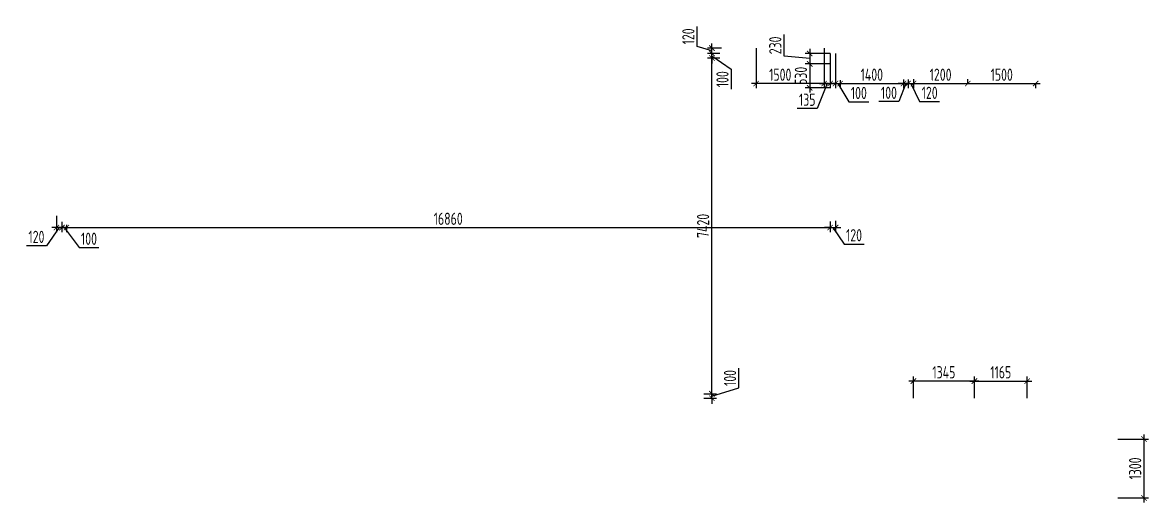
# Model space of a CAD drawing. Header units: millimetres. Extents: x -350007 to 535970, y -888 to 198380.
# Drawn here: x -323721 to -298863, y 113548 to 124155 of the extents above; entities that cross this region are included whole.
import ezdxf

# ---------------------------------------------------------------- set-up
doc = ezdxf.new("R2010")
doc.units = ezdxf.units.MM
doc.layers.add('АР_Размеры нов.', color=15, linetype='Continuous', lineweight=0)
doc.styles.add('ISOCPEUR', font='isocpeur.ttf', dxfattribs={"width": 0.7})
doc.dimstyles.new('R_100', dxfattribs={"dimtxt": 270, "dimasz": 120, "dimexe": 100, "dimexo": 0, "dimgap": 60, "dimtad": 1, "dimdec": 0, "dimrnd": 5, "dimzin": 0, "dimdsep": 46, "dimtxsty": 'ISOCPEUR', "dimblk": 'ARCHTICK', "dimcen": 0, "dimdle": 100, "dimclrd": 256, "dimclre": 256, "dimclrt": 256, "dimadec": 0, "dimazin": 0, "dimtfac": 2, "dimtdec": 0, "dimtofl": 0, "dimtmove": 1, "dimatfit": 3, "dimfxl": 1, "dimtvp": 3, "dimtolj": 1, "dimtzin": 0, "dimarcsym": 0})

# ---------------------------------------------------------------- blocks, each defined once
blk = doc.blocks.new('_ArchTick')
at = {"color": 0, "linetype": 'ByBlock', "const_width": 0.15}
blk.add_lwpolyline([(-0.5, -0.5), (0.5, 0.5)], dxfattribs=at)
blk = doc.blocks.new('*D2646')
at = {"layer": 'АР_Размеры нов.', "lineweight": -2, "ltscale": 100, "transparency": 16777216}
for p, q in [((-302807, 116231), (-301442, 116231)), ((-302707, 115851), (-302707, 116331)), ((-301542, 115851), (-301542, 116331))]:
    blk.add_line(p, q, dxfattribs=at)
at = {"layer": 'АР_Размеры нов.', "lineweight": -2, "ltscale": 100, "transparency": 16777216, "xscale": 120, "yscale": 120, "zscale": 120, "rotation": 180}
blk.add_blockref('_ArchTick', (-302707, 116231), dxfattribs=at)
at = {"layer": 'АР_Размеры нов.', "lineweight": -2, "ltscale": 100, "transparency": 16777216, "xscale": 120, "yscale": 120, "zscale": 120}
blk.add_blockref('_ArchTick', (-301542, 116231), dxfattribs=at)
at = {"layer": 'АР_Размеры нов.', "ltscale": 100, "transparency": 16777216, "insert": (-302125, 116426), "char_height": 270, "attachment_point": 5, "style": 'ISOCPEUR'}
blk.add_mtext('\\A1;1165', dxfattribs=at)
blk = doc.blocks.new('*D2750')
at = {"layer": 'АР_Размеры нов.', "lineweight": -2, "ltscale": 100, "transparency": 16777216}
for p, q in [((-307526, 123590), (-307526, 122706)), ((-306026, 123590), (-306026, 122706)), ((-305926, 122806), (-307626, 122806))]:
    blk.add_line(p, q, dxfattribs=at)
at = {"layer": 'АР_Размеры нов.', "lineweight": -2, "ltscale": 100, "transparency": 16777216, "xscale": 120, "yscale": 120, "zscale": 120, "rotation": 180}
blk.add_blockref('_ArchTick', (-307526, 122806), dxfattribs=at)
at = {"layer": 'АР_Размеры нов.', "lineweight": -2, "ltscale": 100, "transparency": 16777216, "xscale": 120, "yscale": 120, "zscale": 120}
blk.add_blockref('_ArchTick', (-306026, 122806), dxfattribs=at)
at = {"layer": 'АР_Размеры нов.', "ltscale": 100, "transparency": 16777216, "insert": (-306993, 123001), "char_height": 270, "attachment_point": 5, "style": 'ISOCPEUR'}
blk.add_mtext('\\A1;1500', dxfattribs=at)
blk = doc.blocks.new('*D2998')
at = {"layer": 'АР_Размеры нов.', "lineweight": -2, "ltscale": 100, "transparency": 16777216}
for p, q in [((-299541, 114951), (-298863, 114951)), ((-298963, 115051), (-298963, 113548)), ((-299541, 113648), (-298863, 113648))]:
    blk.add_line(p, q, dxfattribs=at)
at = {"layer": 'АР_Размеры нов.', "lineweight": -2, "ltscale": 100, "transparency": 16777216, "xscale": 120, "yscale": 120, "zscale": 120}
for p, rotation in [((-298963, 114951), 90), ((-298963, 113648), 270)]:
    blk.add_blockref('_ArchTick', p, dxfattribs=dict(at, rotation=rotation))
at = {"layer": 'АР_Размеры нов.', "ltscale": 100, "transparency": 16777216, "insert": (-299158, 114300), "char_height": 270, "attachment_point": 5, "rotation": 90, "style": 'ISOCPEUR'}
blk.add_mtext('\\A1;1300', dxfattribs=at)
blk = doc.blocks.new('*D2582')
at = {"layer": 'АР_Размеры нов.', "lineweight": -2, "ltscale": 500, "transparency": 16777216}
for p, q in [((-306026, 123590), (-306026, 122706)), ((-305892, 123470), (-305892, 122706)), ((-305959, 122806), (-306176, 122253)), ((-306126, 122806), (-305792, 122806)), ((-306176, 122253), (-306618, 122253))]:
    blk.add_line(p, q, dxfattribs=at)
at = {"layer": 'АР_Размеры нов.', "lineweight": -2, "ltscale": 500, "transparency": 16777216, "xscale": 120, "yscale": 120, "zscale": 120, "rotation": 180}
blk.add_blockref('_ArchTick', (-306026, 122806), dxfattribs=at)
at = {"layer": 'АР_Размеры нов.', "lineweight": -2, "ltscale": 500, "transparency": 16777216, "xscale": 120, "yscale": 120, "zscale": 120}
blk.add_blockref('_ArchTick', (-305892, 122806), dxfattribs=at)
at = {"layer": 'АР_Размеры нов.', "lineweight": 13, "ltscale": 500, "transparency": 16777216, "insert": (-306397, 122448), "char_height": 270, "attachment_point": 5, "style": 'ISOCPEUR'}
blk.add_mtext('\\A1;135', dxfattribs=at)
blk = doc.blocks.new('*D2583')
at = {"layer": 'АР_Размеры нов.', "lineweight": -2, "ltscale": 500, "transparency": 16777216}
for p, q in [((-305772, 123470), (-305772, 122706)), ((-305772, 122806), (-305892, 122806)), ((-305772, 122806), (-305672, 122806)), ((-305722, 122806), (-305479, 122403)), ((-305672, 122882), (-305672, 122706)), ((-305672, 122806), (-305552, 122806)), ((-305479, 122403), (-305037, 122403))]:
    blk.add_line(p, q, dxfattribs=at)
at = {"layer": 'АР_Размеры нов.', "lineweight": -2, "ltscale": 500, "transparency": 16777216, "xscale": 120, "yscale": 120, "zscale": 120}
blk.add_blockref('_ArchTick', (-305772, 122806), dxfattribs=at)
at = {"layer": 'АР_Размеры нов.', "lineweight": -2, "ltscale": 500, "transparency": 16777216, "xscale": 120, "yscale": 120, "zscale": 120, "rotation": 180}
blk.add_blockref('_ArchTick', (-305672, 122806), dxfattribs=at)
at = {"layer": 'АР_Размеры нов.', "lineweight": 13, "ltscale": 500, "transparency": 16777216, "insert": (-305258, 122598), "char_height": 270, "attachment_point": 5, "style": 'ISOCPEUR'}
blk.add_mtext('\\A1;100', dxfattribs=at)
blk = doc.blocks.new('*D2584')
at = {"layer": 'АР_Размеры нов.', "lineweight": -2, "ltscale": 500, "transparency": 16777216}
for p, q in [((-305772, 122806), (-304172, 122806)), ((-305672, 122882), (-305672, 122706)), ((-304272, 122897), (-304272, 122706))]:
    blk.add_line(p, q, dxfattribs=at)
at = {"layer": 'АР_Размеры нов.', "lineweight": -2, "ltscale": 500, "transparency": 16777216, "xscale": 120, "yscale": 120, "zscale": 120, "rotation": 180}
blk.add_blockref('_ArchTick', (-305672, 122806), dxfattribs=at)
at = {"layer": 'АР_Размеры нов.', "lineweight": -2, "ltscale": 500, "transparency": 16777216, "xscale": 120, "yscale": 120, "zscale": 120}
blk.add_blockref('_ArchTick', (-304272, 122806), dxfattribs=at)
at = {"layer": 'АР_Размеры нов.', "lineweight": 13, "ltscale": 500, "transparency": 16777216, "insert": (-304972, 123001), "char_height": 270, "attachment_point": 5, "style": 'ISOCPEUR'}
blk.add_mtext('\\A1;1400', dxfattribs=at)
blk = doc.blocks.new('*D2585')
at = {"layer": 'АР_Размеры нов.', "lineweight": -2, "ltscale": 500, "transparency": 16777216}
for p, q in [((-304272, 122806), (-304392, 122806)), ((-304222, 122806), (-304372, 122406)), ((-304272, 122897), (-304272, 122706)), ((-304272, 122806), (-304172, 122806)), ((-304172, 122897), (-304172, 122706)), ((-304172, 122806), (-304052, 122806)), ((-304372, 122406), (-304814, 122406))]:
    blk.add_line(p, q, dxfattribs=at)
at = {"layer": 'АР_Размеры нов.', "lineweight": -2, "ltscale": 500, "transparency": 16777216, "xscale": 120, "yscale": 120, "zscale": 120}
blk.add_blockref('_ArchTick', (-304272, 122806), dxfattribs=at)
at = {"layer": 'АР_Размеры нов.', "lineweight": -2, "ltscale": 500, "transparency": 16777216, "xscale": 120, "yscale": 120, "zscale": 120, "rotation": 180}
blk.add_blockref('_ArchTick', (-304172, 122806), dxfattribs=at)
at = {"layer": 'АР_Размеры нов.', "lineweight": 13, "ltscale": 500, "transparency": 16777216, "insert": (-304593, 122601), "char_height": 270, "attachment_point": 5, "style": 'ISOCPEUR'}
blk.add_mtext('\\A1;100', dxfattribs=at)
blk = doc.blocks.new('*D2586')
at = {"layer": 'АР_Размеры нов.', "lineweight": -2, "ltscale": 500, "transparency": 16777216}
for p, q in [((-304172, 122806), (-304292, 122806)), ((-304172, 122897), (-304172, 122706)), ((-304172, 122806), (-304052, 122806)), ((-304112, 122806), (-303915, 122406)), ((-304052, 122901), (-304052, 122706)), ((-304052, 122806), (-303932, 122806)), ((-303915, 122406), (-303474, 122406))]:
    blk.add_line(p, q, dxfattribs=at)
at = {"layer": 'АР_Размеры нов.', "lineweight": -2, "ltscale": 500, "transparency": 16777216, "xscale": 120, "yscale": 120, "zscale": 120}
blk.add_blockref('_ArchTick', (-304172, 122806), dxfattribs=at)
at = {"layer": 'АР_Размеры нов.', "lineweight": -2, "ltscale": 500, "transparency": 16777216, "xscale": 120, "yscale": 120, "zscale": 120, "rotation": 180}
blk.add_blockref('_ArchTick', (-304052, 122806), dxfattribs=at)
at = {"layer": 'АР_Размеры нов.', "lineweight": 13, "ltscale": 500, "transparency": 16777216, "insert": (-303694, 122601), "char_height": 270, "attachment_point": 5, "style": 'ISOCPEUR'}
blk.add_mtext('\\A1;120', dxfattribs=at)
blk = doc.blocks.new('*D2587')
at = {"layer": 'АР_Размеры нов.', "lineweight": -2, "ltscale": 500, "transparency": 16777216}
for p, q in [((-304152, 122806), (-302754, 122806)), ((-304052, 122901), (-304052, 122706)), ((-302854, 122795), (-302854, 122906))]:
    blk.add_line(p, q, dxfattribs=at)
at = {"layer": 'АР_Размеры нов.', "lineweight": -2, "ltscale": 500, "transparency": 16777216, "xscale": 120, "yscale": 120, "zscale": 120, "rotation": 180}
blk.add_blockref('_ArchTick', (-304052, 122806), dxfattribs=at)
at = {"layer": 'АР_Размеры нов.', "lineweight": -2, "ltscale": 500, "transparency": 16777216, "xscale": 120, "yscale": 120, "zscale": 120}
blk.add_blockref('_ArchTick', (-302854, 122806), dxfattribs=at)
at = {"layer": 'АР_Размеры нов.', "lineweight": 13, "ltscale": 500, "transparency": 16777216, "insert": (-303453, 123001), "char_height": 270, "attachment_point": 5, "style": 'ISOCPEUR'}
blk.add_mtext('\\A1;1200', dxfattribs=at)
blk = doc.blocks.new('*D2588')
at = {"layer": 'АР_Размеры нов.', "lineweight": -2, "ltscale": 500, "transparency": 16777216}
for p, q in [((-302954, 122806), (-301254, 122806)), ((-302854, 122795), (-302854, 122906)), ((-301354, 122813), (-301354, 122706))]:
    blk.add_line(p, q, dxfattribs=at)
at = {"layer": 'АР_Размеры нов.', "lineweight": -2, "ltscale": 500, "transparency": 16777216, "xscale": 120, "yscale": 120, "zscale": 120, "rotation": 180}
blk.add_blockref('_ArchTick', (-302854, 122806), dxfattribs=at)
at = {"layer": 'АР_Размеры нов.', "lineweight": -2, "ltscale": 500, "transparency": 16777216, "xscale": 120, "yscale": 120, "zscale": 120}
blk.add_blockref('_ArchTick', (-301354, 122806), dxfattribs=at)
at = {"layer": 'АР_Размеры нов.', "lineweight": 13, "ltscale": 500, "transparency": 16777216, "insert": (-302104, 123001), "char_height": 270, "attachment_point": 5, "style": 'ISOCPEUR'}
blk.add_mtext('\\A1;1500', dxfattribs=at)
blk = doc.blocks.new('*D2589')
at = {"layer": 'АР_Размеры нов.', "lineweight": -2, "ltscale": 500, "transparency": 16777216}
for p, q in [((-302607, 116231), (-304154, 116231)), ((-304054, 115851), (-304054, 116331)), ((-302707, 115851), (-302707, 116331))]:
    blk.add_line(p, q, dxfattribs=at)
at = {"layer": 'АР_Размеры нов.', "lineweight": -2, "ltscale": 500, "transparency": 16777216, "xscale": 120, "yscale": 120, "zscale": 120, "rotation": 180}
blk.add_blockref('_ArchTick', (-304054, 116231), dxfattribs=at)
at = {"layer": 'АР_Размеры нов.', "lineweight": -2, "ltscale": 500, "transparency": 16777216, "xscale": 120, "yscale": 120, "zscale": 120}
blk.add_blockref('_ArchTick', (-302707, 116231), dxfattribs=at)
at = {"layer": 'АР_Размеры нов.', "lineweight": 13, "ltscale": 500, "transparency": 16777216, "insert": (-303381, 116426), "char_height": 270, "attachment_point": 5, "style": 'ISOCPEUR'}
blk.add_mtext('\\A1;1345', dxfattribs=at)
blk = doc.blocks.new('*D2590')
at = {"layer": 'АР_Размеры нов.', "lineweight": -2, "ltscale": 500, "transparency": 16777216}
for p, q in [((-307906, 116079), (-307906, 116520)), ((-308682, 115951), (-308401, 115951)), ((-308682, 115851), (-308401, 115851)), ((-308501, 115901), (-307906, 116079)), ((-308501, 115951), (-308501, 116071)), ((-308501, 115851), (-308501, 115951)), ((-308501, 115851), (-308501, 115731))]:
    blk.add_line(p, q, dxfattribs=at)
at = {"layer": 'АР_Размеры нов.', "lineweight": -2, "ltscale": 500, "transparency": 16777216, "xscale": 120, "yscale": 120, "zscale": 120}
for p, rotation in [((-308501, 115951), 270), ((-308501, 115851), 90)]:
    blk.add_blockref('_ArchTick', p, dxfattribs=dict(at, rotation=rotation))
at = {"layer": 'АР_Размеры нов.', "lineweight": 13, "ltscale": 500, "transparency": 16777216, "insert": (-308101, 116300), "char_height": 270, "attachment_point": 5, "rotation": 90, "style": 'ISOCPEUR'}
blk.add_mtext('\\A1;100', dxfattribs=at)
blk = doc.blocks.new('*D2591')
at = {"layer": 'АР_Размеры нов.', "lineweight": -2, "ltscale": 500, "transparency": 16777216}
for p, q in [((-308330, 123370), (-308601, 123370)), ((-308501, 115851), (-308501, 123470)), ((-308682, 115951), (-308401, 115951))]:
    blk.add_line(p, q, dxfattribs=at)
at = {"layer": 'АР_Размеры нов.', "lineweight": -2, "ltscale": 500, "transparency": 16777216, "xscale": 120, "yscale": 120, "zscale": 120}
for p, rotation in [((-308501, 123370), 90), ((-308501, 115951), 270)]:
    blk.add_blockref('_ArchTick', p, dxfattribs=dict(at, rotation=rotation))
at = {"layer": 'АР_Размеры нов.', "lineweight": 13, "ltscale": 500, "transparency": 16777216, "insert": (-308696, 119660), "char_height": 270, "attachment_point": 5, "rotation": 90, "style": 'ISOCPEUR'}
blk.add_mtext('\\A1;7420', dxfattribs=at)
blk = doc.blocks.new('*D2592')
at = {"layer": 'АР_Размеры нов.', "lineweight": -2, "ltscale": 500, "transparency": 16777216}
for p, q in [((-308826, 123627), (-308826, 124069)), ((-308501, 123530), (-308826, 123627)), ((-308291, 123590), (-308601, 123590)), ((-308501, 123370), (-308501, 123690)), ((-308330, 123470), (-308601, 123470))]:
    blk.add_line(p, q, dxfattribs=at)
at = {"layer": 'АР_Размеры нов.', "lineweight": -2, "ltscale": 500, "transparency": 16777216, "xscale": 120, "yscale": 120, "zscale": 120}
for p, rotation in [((-308501, 123590), 90), ((-308501, 123470), 270)]:
    blk.add_blockref('_ArchTick', p, dxfattribs=dict(at, rotation=rotation))
at = {"layer": 'АР_Размеры нов.', "lineweight": 13, "ltscale": 500, "transparency": 16777216, "insert": (-309021, 123848), "char_height": 270, "attachment_point": 5, "rotation": 90, "style": 'ISOCPEUR'}
blk.add_mtext('\\A1;120', dxfattribs=at)
blk = doc.blocks.new('*D2593')
at = {"layer": 'АР_Размеры нов.', "lineweight": -2, "ltscale": 500, "transparency": 16777216}
for p, q in [((-308501, 123470), (-308501, 123590)), ((-308330, 123470), (-308601, 123470)), ((-308330, 123370), (-308601, 123370)), ((-308501, 123370), (-308501, 123470)), ((-308501, 123420), (-308073, 123123)), ((-308501, 123370), (-308501, 123250)), ((-308073, 123123), (-308073, 122681))]:
    blk.add_line(p, q, dxfattribs=at)
at = {"layer": 'АР_Размеры нов.', "lineweight": -2, "ltscale": 500, "transparency": 16777216, "xscale": 120, "yscale": 120, "zscale": 120}
for p, rotation in [((-308501, 123470), 270), ((-308501, 123370), 90)]:
    blk.add_blockref('_ArchTick', p, dxfattribs=dict(at, rotation=rotation))
at = {"layer": 'АР_Размеры нов.', "lineweight": 13, "ltscale": 500, "transparency": 16777216, "insert": (-308268, 122902), "char_height": 270, "attachment_point": 5, "rotation": 90, "style": 'ISOCPEUR'}
blk.add_mtext('\\A1;100', dxfattribs=at)
blk = doc.blocks.new('*D2594')
at = {"layer": 'АР_Размеры нов.', "lineweight": -2, "ltscale": 500, "transparency": 16777216}
for p, q in [((-322852, 119623), (-322972, 119623)), ((-322852, 119685), (-322852, 119523)), ((-322852, 119623), (-322752, 119623)), ((-322802, 119623), (-322474, 119181)), ((-322752, 119685), (-322752, 119523)), ((-322752, 119623), (-322632, 119623)), ((-322474, 119181), (-322033, 119181))]:
    blk.add_line(p, q, dxfattribs=at)
at = {"layer": 'АР_Размеры нов.', "lineweight": -2, "ltscale": 500, "transparency": 16777216, "xscale": 120, "yscale": 120, "zscale": 120}
blk.add_blockref('_ArchTick', (-322852, 119623), dxfattribs=at)
at = {"layer": 'АР_Размеры нов.', "lineweight": -2, "ltscale": 500, "transparency": 16777216, "xscale": 120, "yscale": 120, "zscale": 120, "rotation": 180}
blk.add_blockref('_ArchTick', (-322752, 119623), dxfattribs=at)
at = {"layer": 'АР_Размеры нов.', "lineweight": 13, "ltscale": 500, "transparency": 16777216, "insert": (-322254, 119376), "char_height": 270, "attachment_point": 5, "style": 'ISOCPEUR'}
blk.add_mtext('\\A1;100', dxfattribs=at)
blk = doc.blocks.new('*D2595')
at = {"layer": 'АР_Размеры нов.', "lineweight": -2, "ltscale": 500, "transparency": 16777216}
for p, q in [((-322852, 119623), (-305793, 119623)), ((-322752, 119685), (-322752, 119523)), ((-305893, 119759), (-305893, 119523))]:
    blk.add_line(p, q, dxfattribs=at)
at = {"layer": 'АР_Размеры нов.', "lineweight": -2, "ltscale": 500, "transparency": 16777216, "xscale": 120, "yscale": 120, "zscale": 120, "rotation": 180}
blk.add_blockref('_ArchTick', (-322752, 119623), dxfattribs=at)
at = {"layer": 'АР_Размеры нов.', "lineweight": -2, "ltscale": 500, "transparency": 16777216, "xscale": 120, "yscale": 120, "zscale": 120}
blk.add_blockref('_ArchTick', (-305893, 119623), dxfattribs=at)
at = {"layer": 'АР_Размеры нов.', "lineweight": 13, "ltscale": 500, "transparency": 16777216, "insert": (-314323, 119818), "char_height": 270, "attachment_point": 5, "style": 'ISOCPEUR'}
blk.add_mtext('\\A1;16860', dxfattribs=at)
blk = doc.blocks.new('*D2596')
at = {"layer": 'АР_Размеры нов.', "lineweight": -2, "ltscale": 500, "transparency": 16777216}
for p, q in [((-305893, 119623), (-306013, 119623)), ((-305893, 119759), (-305893, 119523)), ((-305893, 119623), (-305773, 119623)), ((-305833, 119623), (-305584, 119259)), ((-305773, 119770), (-305773, 119523)), ((-305773, 119623), (-305653, 119623)), ((-305584, 119259), (-305143, 119259))]:
    blk.add_line(p, q, dxfattribs=at)
at = {"layer": 'АР_Размеры нов.', "lineweight": -2, "ltscale": 500, "transparency": 16777216, "xscale": 120, "yscale": 120, "zscale": 120}
blk.add_blockref('_ArchTick', (-305893, 119623), dxfattribs=at)
at = {"layer": 'АР_Размеры нов.', "lineweight": -2, "ltscale": 500, "transparency": 16777216, "xscale": 120, "yscale": 120, "zscale": 120, "rotation": 180}
blk.add_blockref('_ArchTick', (-305773, 119623), dxfattribs=at)
at = {"layer": 'АР_Размеры нов.', "lineweight": 13, "ltscale": 500, "transparency": 16777216, "insert": (-305364, 119454), "char_height": 270, "attachment_point": 5, "style": 'ISOCPEUR'}
blk.add_mtext('\\A1;120', dxfattribs=at)
blk = doc.blocks.new('*D2597')
at = {"layer": 'АР_Размеры нов.', "lineweight": -2, "ltscale": 500, "transparency": 16777216}
for p, q in [((-322972, 119881), (-322972, 119523)), ((-322912, 119623), (-323194, 119223)), ((-322752, 119623), (-323072, 119623)), ((-322852, 119747), (-322852, 119523)), ((-323194, 119223), (-323635, 119223))]:
    blk.add_line(p, q, dxfattribs=at)
at = {"layer": 'АР_Размеры нов.', "lineweight": -2, "ltscale": 500, "transparency": 16777216, "xscale": 120, "yscale": 120, "zscale": 120, "rotation": 180}
blk.add_blockref('_ArchTick', (-322972, 119623), dxfattribs=at)
at = {"layer": 'АР_Размеры нов.', "lineweight": -2, "ltscale": 500, "transparency": 16777216, "xscale": 120, "yscale": 120, "zscale": 120}
blk.add_blockref('_ArchTick', (-322852, 119623), dxfattribs=at)
at = {"layer": 'АР_Размеры нов.', "lineweight": 13, "ltscale": 500, "transparency": 16777216, "insert": (-323414, 119418), "char_height": 270, "attachment_point": 5, "style": 'ISOCPEUR'}
blk.add_mtext('\\A1;120', dxfattribs=at)
blk = doc.blocks.new('*D4097')
at = {"layer": 'АР_Размеры нов.', "lineweight": -2, "transparency": 16777216}
for p, q in [((-306908, 123410), (-306908, 123889)), ((-306342, 123570), (-306342, 123141)), ((-306342, 123356), (-306908, 123410)), ((-305892, 123470), (-306442, 123470)), ((-305893, 123241), (-306442, 123241))]:
    blk.add_line(p, q, dxfattribs=at)
at = {"layer": 'АР_Размеры нов.', "lineweight": -2, "transparency": 16777216, "xscale": 120, "yscale": 120, "zscale": 120}
for p, rotation in [((-306342, 123470), 90), ((-306342, 123241), 270)]:
    blk.add_blockref('_ArchTick', p, dxfattribs=dict(at, rotation=rotation))
at = {"layer": 'АР_Размеры нов.', "transparency": 16777216, "insert": (-307103, 123649), "char_height": 270, "attachment_point": 5, "rotation": 90, "style": 'ISOCPEUR'}
blk.add_mtext('\\A1;230', dxfattribs=at)
blk = doc.blocks.new('*D4098')
at = {"layer": 'АР_Размеры нов.', "lineweight": -2, "transparency": 16777216}
for p, q in [((-306342, 123341), (-306342, 122611)), ((-305893, 123241), (-306442, 123241)), ((-305892, 122711), (-306442, 122711))]:
    blk.add_line(p, q, dxfattribs=at)
at = {"layer": 'АР_Размеры нов.', "lineweight": -2, "transparency": 16777216, "xscale": 120, "yscale": 120, "zscale": 120}
for p, rotation in [((-306342, 123241), 90), ((-306342, 122711), 270)]:
    blk.add_blockref('_ArchTick', p, dxfattribs=dict(at, rotation=rotation))
at = {"layer": 'АР_Размеры нов.', "transparency": 16777216, "insert": (-306537, 122976), "char_height": 270, "attachment_point": 5, "rotation": 90, "style": 'ISOCPEUR'}
blk.add_mtext('\\A1;530', dxfattribs=at)

msp = doc.modelspace()

# ---------------------------------------------------------------- dimensions: what is measured, and where the dimension line sits
at = {"layer": 'АР_Размеры нов.', "lineweight": 13, "ltscale": 500}
for base, p1, p2, picture, middle in [((-308500.6, 123589.9), (-308329.9, 123469.9, 2), (-308291.5, 123589.9, 2), '*D2592', (-309020.6, 123687.4)), ((-308500.6, 123369.9), (-308682.5, 115950.7, 0.6), (-308329.9, 123369.9, 0.6), '*D2591', (-308695.6, 119660.3)), ((-308500.6, 115950.7), (-308682.5, 115850.7), (-308682.5, 115950.7, 0.6), '*D2590', (-308100.6, 116139.2))]:
    dim = msp.add_linear_dim(base=base, p1=p1, p2=p2, angle=90, dimstyle='R_100', override={"dimpost": '\\X'}, dxfattribs=at)
    dim.commit()
    dim.dimension.update_dxf_attribs({"geometry": picture, "text_midpoint": middle})
at = {"layer": 'АР_Размеры нов.'}
dim = msp.add_linear_dim(base=(-306342, 123241.5), p1=(-305892.1, 123469.9), p2=(-305892.6, 123241.5, 2), angle=90, dimstyle='R_100', override={"dimpost": '\\X'}, dxfattribs=at)
dim.commit()
dim.dimension.update_dxf_attribs({"geometry": '*D4097', "text_midpoint": (-306907.7, 123469.9), "dimtype": 160})
at = {"layer": 'АР_Размеры нов.', "lineweight": 13, "ltscale": 500}
dim = msp.add_linear_dim(base=(-308500.6, 123469.9), p1=(-308329.9, 123369.9, 0.6), p2=(-308329.9, 123469.9, 2), angle=90, dimstyle='R_100', override={"dimpost": '\\X'}, dxfattribs=at)
dim.commit()
dim.dimension.update_dxf_attribs({"geometry": '*D2593', "text_midpoint": (-308073.4, 123062.7), "dimtype": 160})
at = {"layer": 'АР_Размеры нов.', "ltscale": 100}
dim = msp.add_linear_dim(base=(-307526.2, 122806.2), p1=(-306026.2, 123589.9, 2), p2=(-307526.2, 123589.9, 2), dimstyle='R_100', override={"dimpost": '\\X', "dimfxl": 2.5, "dimarcsym": 2}, dxfattribs=at)
dim.commit()
dim.dimension.update_dxf_attribs({"geometry": '*D2750', "text_midpoint": (-306992.9, 122806.2), "dimtype": 160})
at = {"layer": 'АР_Размеры нов.', "lineweight": 13, "ltscale": 500}
for base, p1, p2, override, picture, middle in [((-305892.1, 122806.2), (-306026.2, 123589.9, 2), (-305892.1, 123469.9, 2), {"dimpost": '\\X', "dimfxl": 2.5, "dimarcsym": 2}, '*D2582', (-306236.4, 122253.3)), ((-305672.2, 122806.2), (-305772.1, 123469.9, 2), (-305672.2, 122881.9, 2), {"dimpost": '\\X', "dimfxl": 2.5, "dimarcsym": 2}, '*D2583', (-305418.7, 122403)), ((-304172.1, 122806.2), (-304272.2, 122897, 2), (-304172.1, 122897, 1.8), {"dimpost": '\\X', "dimfxl": 2.5, "dimarcsym": 2}, '*D2585', (-304432.4, 122406.2)), ((-304052.2, 122806.2), (-304172.1, 122897, 1.8), (-304052.2, 122901.5, 2), {"dimpost": '\\X', "dimfxl": 2.5, "dimarcsym": 2}, '*D2586', (-303855, 122406.2)), ((-322972.4, 119622.7), (-322852.4, 119747, 2), (-322972.4, 119880.6, 2), {"dimpost": '\\X'}, '*D2597', (-323253.7, 119222.7)), ((-322752.4, 119622.7), (-322852.4, 119684.7, 2), (-322752.4, 119684.7, 0.6), {"dimpost": '\\X'}, '*D2594', (-322414.3, 119181.5)), ((-305772.9, 119622.7), (-305892.9, 119758.8, 1.6), (-305772.9, 119770, 1.6), {"dimpost": '\\X'}, '*D2596', (-305524.4, 119259.1))]:
    dim = msp.add_linear_dim(base=base, p1=p1, p2=p2, dimstyle='R_100', override=override, dxfattribs=at)
    dim.commit()
    dim.dimension.update_dxf_attribs({"geometry": picture, "text_midpoint": middle, "dimtype": 160})
at = {"layer": 'АР_Размеры нов.'}
dim = msp.add_linear_dim(base=(-306342, 122711.4), p1=(-305892.6, 123241.5, 2), p2=(-305892.1, 122711.4), angle=90, dimstyle='R_100', override={"dimpost": '\\X'}, dxfattribs=at)
dim.commit()
dim.dimension.update_dxf_attribs({"geometry": '*D4098', "text_midpoint": (-306537, 122976.4)})
at = {"layer": 'АР_Размеры нов.', "lineweight": 13, "ltscale": 500}
for base, p1, p2, override, picture, middle in [((-304272.2, 122806.2), (-305672.2, 122881.9, 2), (-304272.2, 122897, 2), {"dimpost": '\\X', "dimfxl": 2.5, "dimarcsym": 2}, '*D2584', (-304972.2, 123001.2)), ((-302854.1, 122806.2), (-304052.2, 122901.5, 2), (-302854.1, 122795), {"dimpost": '\\X', "dimfxl": 2.5, "dimarcsym": 2}, '*D2587', (-303453.2, 123001.2)), ((-301353.9, 122806.2), (-302854.1, 122795), (-301353.9, 122813.3), {"dimpost": '\\X', "dimfxl": 2.5, "dimarcsym": 2}, '*D2588', (-302104, 123001.2)), ((-305892.8566, 119622.6575), (-322752.4206, 119684.7247, 0.584), (-305892.8566, 119758.8294, 1.5505), {"dimpost": '\\X'}, '*D2595', (-314322.6386, 119817.6575)), ((-304054.1, 116230.9), (-302707.1, 115850.7), (-304054.1, 115850.7, 2), {"dimpost": '\\X', "dimfxl": 2.5, "dimarcsym": 2}, '*D2589', (-303380.6, 116425.9))]:
    dim = msp.add_linear_dim(base=base, p1=p1, p2=p2, dimstyle='R_100', override=override, dxfattribs=at)
    dim.commit()
    dim.dimension.update_dxf_attribs({"geometry": picture, "text_midpoint": middle})
at = {"layer": 'АР_Размеры нов.', "ltscale": 100}
dim = msp.add_linear_dim(base=(-301542.1, 116230.9), p1=(-302707.1, 115850.7), p2=(-301542.1, 115850.7), dimstyle='R_100', override={"dimpost": '\\X', "dimfxl": 2.5, "dimarcsym": 2}, dxfattribs=at)
dim.commit()
dim.dimension.update_dxf_attribs({"geometry": '*D2646', "text_midpoint": (-302124.6, 116425.9)})
dim = msp.add_linear_dim(base=(-298963.4, 113648.5), p1=(-299541.3, 114950.7), p2=(-299541.3, 113648.5), angle=90, dimstyle='R_100', override={"dimpost": '\\X', "dimfxl": 2.5, "dimarcsym": 2}, dxfattribs=at)
dim.commit()
dim.dimension.update_dxf_attribs({"geometry": '*D2998', "text_midpoint": (-299158.4, 114299.6)})

doc.saveas('drawing.dxf')
